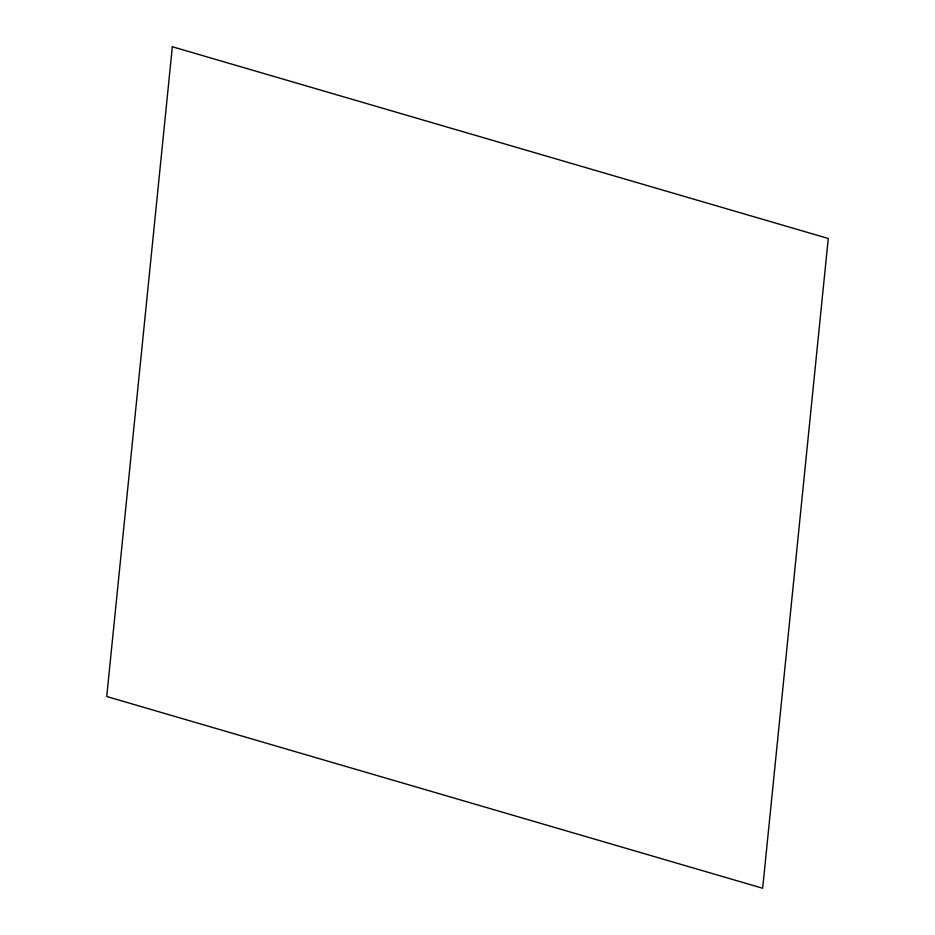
<?xml version="1.0" encoding="UTF-8"?>
<svg xmlns="http://www.w3.org/2000/svg" width="935" height="935" viewBox="0 0 935 935"><rect width="100%" height="100%" fill="white"/><g stroke="black" fill="none" stroke-linecap="round" stroke-linejoin="round"><path stroke-width="1.4" d="M172.344 46.75L106.73 696.517L762.656 888.25L828.27 238.483L172.344 46.75"/></g></svg>
